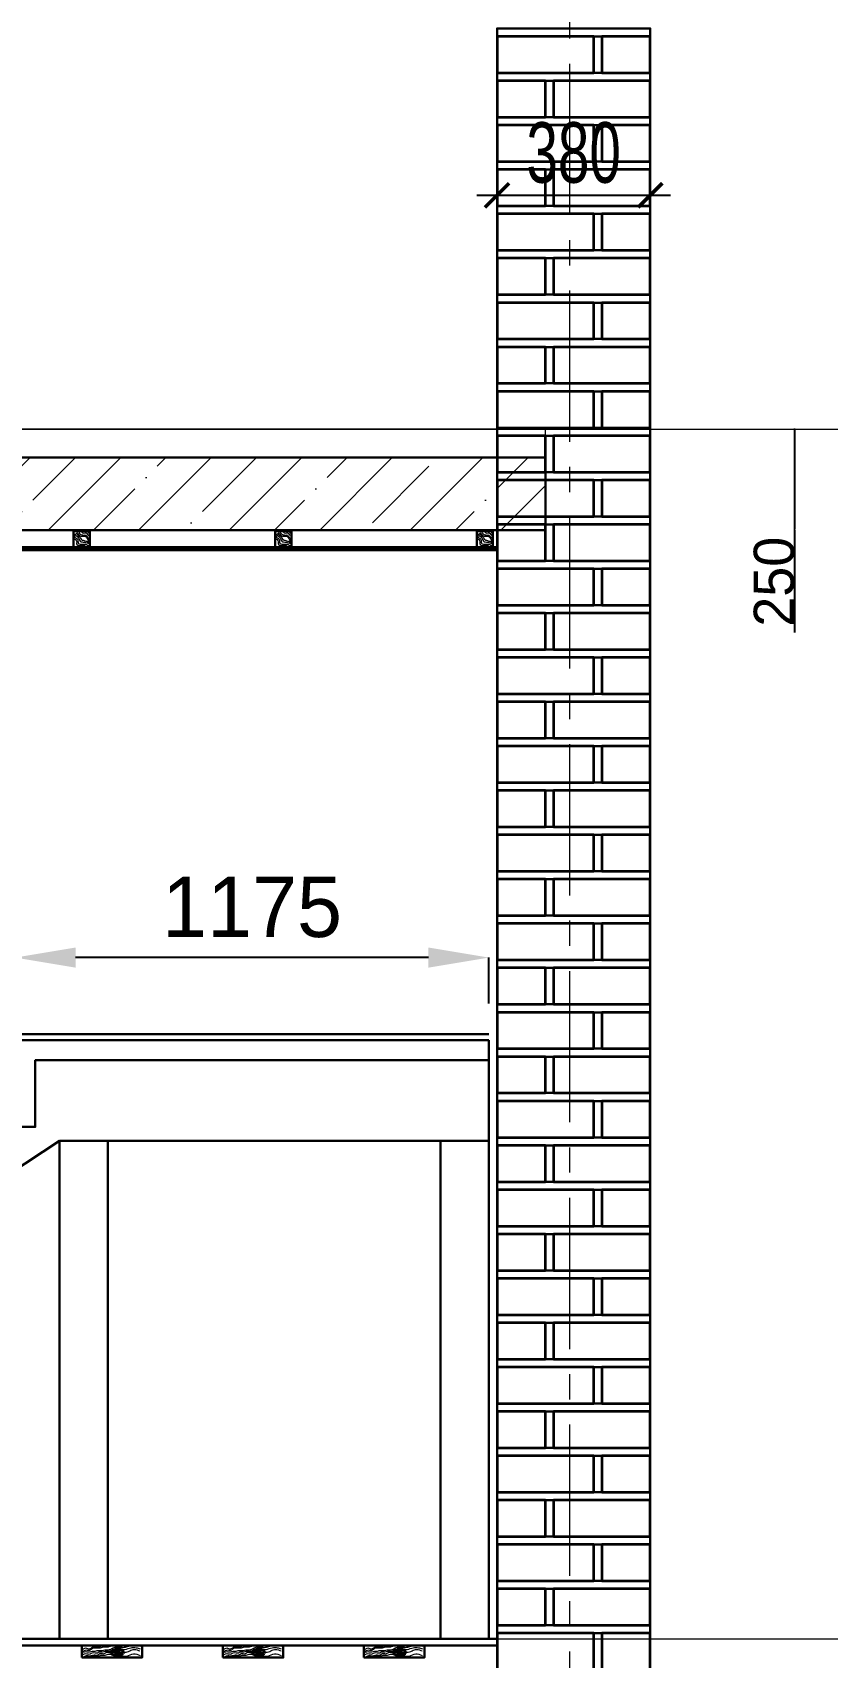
# Model space of a CAD drawing. Header units: millimetres. Extents: x 306212 to 393045, y -154783 to -111932.
# Drawn here: x 359102 to 361073, y -147197 to -143167 of the extents above; entities that cross this region are included whole.
import ezdxf

# ---------------------------------------------------------------- set-up
doc = ezdxf.new("R2010")
doc.units = ezdxf.units.MM
doc.linetypes.add('CENTER2', pattern=[1.125, 0.75, -0.125, 0.125, -0.125])
doc.layers.add('ahsap', color=222, linetype='Continuous', lineweight=13)
doc.layers.add('OLCU', color=7, linetype='Continuous', lineweight=13)
doc.layers.add('AKS', color=252, linetype='CENTER2')
doc.styles.add('TR', font='tsimplex.shx', dxfattribs={"width": 0.7})
doc.dimstyles.new('ISO-25', dxfattribs={"dimtxt": 100, "dimasz": 2.5, "dimexe": 1.25, "dimexo": 0.625, "dimtad": 1, "dimdec": 0, "dimtxsty": 'Standard', "dimcen": 2.5, "dimadec": 0, "dimazin": 0, "dimtfac": 1, "dimtdec": 0, "dimtmove": 0, "dimatfit": 3, "dimfxl": 0, "dimarcsym": 0})
doc.dimstyles.get("Standard").update_dxf_attribs({"dimtxt": 125, "dimasz": 60, "dimexe": 50, "dimexo": 50, "dimgap": 30, "dimtad": 1, "dimdec": 0, "dimzin": 0, "dimdsep": 46, "dimtxsty": 'TR', "dimblk": 'ARCHTICK', "dimcen": 90, "dimdle": 50, "dimclrt": 256, "dimadec": 0, "dimazin": 0, "dimtfac": 1, "dimtdec": 0, "dimtofl": 0, "dimtmove": 1, "dimatfit": 3, "dimldrblk": 'ARCHTICK', "dimfxl": 0, "dimtolj": 1, "dimtzin": 0, "dimarcsym": 0})

# ---------------------------------------------------------------- blocks, each defined once
blk = doc.blocks.new('*D736')
at = {"layer": 'ahsap', "color": 0, "lineweight": -2}
for p, q in [((359058.5, -145650.8), (359058.5, -145461.3)), ((360083.5, -145461.6), (359208.5, -145461.6)), ((360233.5, -145575.8), (360233.5, -145461.3))]:
    blk.add_line(p, q, dxfattribs=at)
at = {"layer": 'ahsap', "color": 0}
for points in [[(359208.5, -145436.6), (359208.5, -145486.6), (359058.5, -145461.6)], [(360083.5, -145436.6), (360083.5, -145486.6), (360233.5, -145461.6)]]:
    blk.add_solid(points, dxfattribs=at)
at = {"layer": 'DEFPOINTS', "color": 0}
for p in [(359058.5, -145461.6), (360233.5, -145576.4), (359058.5, -145651.4)]:
    blk.add_point(p, dxfattribs=at)
at = {"layer": 'ahsap', "color": 0, "insert": (359646, -145336.6), "char_height": 150, "attachment_point": 5}
blk.add_mtext('1175', dxfattribs=at)
blk = doc.blocks.new('_ArchTick')
at = {"color": 0, "linetype": 'ByBlock', "const_width": 0.15}
blk.add_lwpolyline([(-0.5, -0.5), (0.5, 0.5)], dxfattribs=at)
blk = doc.blocks.new('*D743')
at = {"layer": 'DEFPOINTS', "color": 0}
for p in [(360633.5, -143571), (360253.5, -143757.4), (360633.5, -143757.4)]:
    blk.add_point(p, dxfattribs=at)
at = {"layer": 'OLCU', "color": 0, "lineweight": -2}
for p, q in [((360253.5, -143707.4), (360253.5, -143521)), ((360633.5, -143707.4), (360633.5, -143521)), ((360203.5, -143571), (360683.5, -143571))]:
    blk.add_line(p, q, dxfattribs=at)
at = {"layer": 'OLCU', "color": 0, "lineweight": -2, "xscale": 60, "yscale": 60, "zscale": 60, "rotation": 180}
blk.add_blockref('_ArchTick', (360253.5, -143571), dxfattribs=at)
at = {"layer": 'OLCU', "color": 0, "lineweight": -2, "xscale": 60, "yscale": 60, "zscale": 60}
blk.add_blockref('_ArchTick', (360633.5, -143571), dxfattribs=at)
at = {"layer": 'OLCU', "insert": (360443.5, -143466), "char_height": 150, "attachment_point": 5, "style": 'TR'}
blk.add_mtext('\\A1;380', dxfattribs=at)
blk = doc.blocks.new('*D744')
at = {"layer": 'ahsap', "color": 0, "lineweight": -2}
for p, q in [((361241.8, -141217.4), (361245.1, -141217.4)), ((361243.8, -144148.9), (361243.8, -141219.9)), ((361241.8, -144151.4), (361245.1, -144151.4))]:
    blk.add_line(p, q, dxfattribs=at)
at = {"layer": 'ahsap', "color": 0}
for points in [[(361243.4, -141219.9), (361244.2, -141219.9), (361243.8, -141217.4)], [(361243.4, -144148.9), (361244.2, -144148.9), (361243.8, -144151.4)]]:
    blk.add_solid(points, dxfattribs=at)
at = {"layer": 'DEFPOINTS', "color": 0}
for p in [(360253.5, -141217.4), (361243.8, -141217.4), (360233.5, -144151.4)]:
    blk.add_point(p, dxfattribs=at)
at = {"layer": 'ahsap', "color": 0, "insert": (361193.2, -142684.4), "char_height": 100, "attachment_point": 5, "rotation": 90}
blk.add_mtext('2934', dxfattribs=at)
blk = doc.blocks.new('*D745')
at = {"layer": 'ahsap', "color": 0, "lineweight": -2}
for p, q in [((360989.4, -144151.4), (360992.6, -144151.4)), ((360991.4, -144153.9), (360991.4, -144398.9)), ((360989.4, -144401.4), (360992.6, -144401.4)), ((360991.4, -144401.4), (360991.4, -144655.1))]:
    blk.add_line(p, q, dxfattribs=at)
at = {"layer": 'ahsap', "color": 0}
for points in [[(360991, -144153.9), (360991.8, -144153.9), (360991.4, -144151.4)], [(360991, -144398.9), (360991.8, -144398.9), (360991.4, -144401.4)]]:
    blk.add_solid(points, dxfattribs=at)
at = {"layer": 'DEFPOINTS', "color": 0}
for p in [(360253.5, -144151.4), (360253.5, -144401.4), (360991.4, -144401.4)]:
    blk.add_point(p, dxfattribs=at)
at = {"layer": 'ahsap', "color": 0, "insert": (360940.8, -144529.5), "char_height": 100, "attachment_point": 5, "rotation": 90}
blk.add_mtext('250', dxfattribs=at)

msp = doc.modelspace()

# ---------------------------------------------------------------- hatches: boundary and pattern name
at = {"layer": 'ahsap'}
h = msp.add_hatch(dxfattribs=at)
h.set_pattern_fill('ANSI35', color=251, scale=25, style=0)
h.set_pattern_definition([(45, (29611.11, 2.5), (-112.2532, 112.2532), []), (45, (29723.36, 2.5), (-112.2532, 112.2532), [198.4375, -39.6875, 0, -39.6875])])
h.paths.add_polyline_path([(357058.5, -144221.4), (355373.5, -144221.4), (355373.5, -144254.9), (355373.5, -144274.9), (355373.5, -144364.9), (355373.5, -144384.9), (355373.5, -144401.4), (357058.5, -144401.4)])
h.paths.add_polyline_path([(360373.5, -144221.4), (360253.5, -144221.4), (357058.5, -144221.4), (357058.5, -144401.4), (360253.5, -144401.4), (360373.5, -144401.4)])

# ---------------------------------------------------------------- linework, layer by layer
for p, q in [((360253.5, -144151.4), (355373.5, -144151.4)), ((357058.5, -144151.4), (360233.5, -144151.4)), ((360233.5, -144151.4), (361328.1, -144151.4)), ((357058.5, -147151.4), (360233.5, -147151.4)), ((360253.5, -147151.4), (361469.3, -147151.4))]:
    msp.add_line(p, q, dxfattribs=at)
at = {"layer": 'ahsap', "color": 2}
msp.add_line((360373.5, -144401.4), (360373.5, -144151.4), dxfattribs=at)
at = {"layer": 'ahsap', "color": 46, "lineweight": 30}
msp.add_line((358819.7, -145651.4), (360233.5, -145651.4), dxfattribs=at)
at = {"layer": 'ahsap', "color": 251, "lineweight": 30}
for points in [[(360633.5, -143177.4), (360253.5, -143177.4), (360253.5, -143157.4), (360633.5, -143157.4), (360633.5, -143177.4)], [(360633.5, -143287.4), (360253.5, -143287.4), (360253.5, -143267.4), (360633.5, -143267.4), (360633.5, -143287.4)], [(360633.5, -143397.4), (360253.5, -143397.4), (360253.5, -143377.4), (360633.5, -143377.4), (360633.5, -143397.4)], [(360633.5, -143507.4), (360253.5, -143507.4), (360253.5, -143487.4), (360633.5, -143487.4), (360633.5, -143507.4)], [(360633.5, -143617.4), (360253.5, -143617.4), (360253.5, -143597.4), (360633.5, -143597.4), (360633.5, -143617.4)], [(360633.5, -143727.4), (360253.5, -143727.4), (360253.5, -143707.4), (360633.5, -143707.4), (360633.5, -143727.4)], [(360633.5, -143837.4), (360253.5, -143837.4), (360253.5, -143817.4), (360633.5, -143817.4), (360633.5, -143837.4)], [(360633.5, -143947.4), (360253.5, -143947.4), (360253.5, -143927.4), (360633.5, -143927.4), (360633.5, -143947.4)], [(360633.5, -144057.4), (360253.5, -144057.4), (360253.5, -144037.4), (360633.5, -144037.4), (360633.5, -144057.4)], [(360633.5, -144167.4), (360253.5, -144167.4), (360253.5, -144147.4), (360633.5, -144147.4), (360633.5, -144167.4)], [(355373.5, -144401.4), (360253.5, -144401.4), (360373.5, -144401.4), (360373.5, -144221.4), (360253.5, -144221.4), (355373.5, -144221.4), (355253.5, -144221.4), (355253.5, -144401.4), (355373.5, -144401.4)], [(360633.5, -144277.4), (360253.5, -144277.4), (360253.5, -144257.4), (360633.5, -144257.4), (360633.5, -144277.4)], [(360633.5, -144387.4), (360253.5, -144387.4), (360253.5, -144367.4), (360633.5, -144367.4), (360633.5, -144387.4)], [(360633.5, -144497.4), (360253.5, -144497.4), (360253.5, -144477.4), (360633.5, -144477.4), (360633.5, -144497.4)], [(360633.5, -144607.4), (360253.5, -144607.4), (360253.5, -144587.4), (360633.5, -144587.4), (360633.5, -144607.4)], [(360633.5, -144717.4), (360253.5, -144717.4), (360253.5, -144697.4), (360633.5, -144697.4), (360633.5, -144717.4)], [(360633.5, -144827.4), (360253.5, -144827.4), (360253.5, -144807.4), (360633.5, -144807.4), (360633.5, -144827.4)], [(360633.5, -144937.4), (360253.5, -144937.4), (360253.5, -144917.4), (360633.5, -144917.4), (360633.5, -144937.4)], [(360633.5, -145047.4), (360253.5, -145047.4), (360253.5, -145027.4), (360633.5, -145027.4), (360633.5, -145047.4)], [(360633.5, -145157.4), (360253.5, -145157.4), (360253.5, -145137.4), (360633.5, -145137.4), (360633.5, -145157.4)], [(360633.5, -145267.4), (360253.5, -145267.4), (360253.5, -145247.4), (360633.5, -145247.4), (360633.5, -145267.4)], [(360633.5, -145377.4), (360253.5, -145377.4), (360253.5, -145357.4), (360633.5, -145357.4), (360633.5, -145377.4)], [(360633.5, -145487.4), (360253.5, -145487.4), (360253.5, -145467.4), (360633.5, -145467.4), (360633.5, -145487.4)], [(360633.5, -145597.4), (360253.5, -145597.4), (360253.5, -145577.4), (360633.5, -145577.4), (360633.5, -145597.4)], [(360633.5, -145707.4), (360253.5, -145707.4), (360253.5, -145687.4), (360633.5, -145687.4), (360633.5, -145707.4)], [(360633.5, -145817.4), (360253.5, -145817.4), (360253.5, -145797.4), (360633.5, -145797.4), (360633.5, -145817.4)], [(360633.5, -145927.4), (360253.5, -145927.4), (360253.5, -145907.4), (360633.5, -145907.4), (360633.5, -145927.4)], [(360633.5, -146037.4), (360253.5, -146037.4), (360253.5, -146017.4), (360633.5, -146017.4), (360633.5, -146037.4)], [(360633.5, -146147.4), (360253.5, -146147.4), (360253.5, -146127.4), (360633.5, -146127.4), (360633.5, -146147.4)], [(360633.5, -146257.4), (360253.5, -146257.4), (360253.5, -146237.4), (360633.5, -146237.4), (360633.5, -146257.4)], [(360633.5, -146367.4), (360253.5, -146367.4), (360253.5, -146347.4), (360633.5, -146347.4), (360633.5, -146367.4)], [(360633.5, -146477.4), (360253.5, -146477.4), (360253.5, -146457.4), (360633.5, -146457.4), (360633.5, -146477.4)], [(360633.5, -146587.4), (360253.5, -146587.4), (360253.5, -146567.4), (360633.5, -146567.4), (360633.5, -146587.4)], [(360633.5, -146697.4), (360253.5, -146697.4), (360253.5, -146677.4), (360633.5, -146677.4), (360633.5, -146697.4)], [(360633.5, -146807.4), (360253.5, -146807.4), (360253.5, -146787.4), (360633.5, -146787.4), (360633.5, -146807.4)], [(360633.5, -146917.4), (360253.5, -146917.4), (360253.5, -146897.4), (360633.5, -146897.4), (360633.5, -146917.4)], [(360633.5, -147027.4), (360253.5, -147027.4), (360253.5, -147007.4), (360633.5, -147007.4), (360633.5, -147027.4)], [(360633.5, -147137.4), (360253.5, -147137.4), (360253.5, -147117.4), (360633.5, -147117.4), (360633.5, -147137.4)]]:
    msp.add_lwpolyline(points, dxfattribs=at)
at = {"layer": 'ahsap', "color": 26, "lineweight": 35}
for points in [[(360293.5, -143267.4), (360493.5, -143267.4), (360493.5, -143177.4), (360253.5, -143177.4), (360253.5, -143267.4), (360293.5, -143267.4)], [(360633.5, -143267.4), (360633.5, -143177.4), (360513.5, -143177.4), (360513.5, -143267.4), (360633.5, -143267.4)], [(360373.5, -143377.4), (360373.5, -143287.4), (360253.5, -143287.4), (360253.5, -143377.4), (360373.5, -143377.4)], [(360433.5, -143377.4), (360633.5, -143377.4), (360633.5, -143287.4), (360393.5, -143287.4), (360393.5, -143377.4), (360433.5, -143377.4)], [(360293.5, -143487.4), (360493.5, -143487.4), (360493.5, -143397.4), (360253.5, -143397.4), (360253.5, -143487.4), (360293.5, -143487.4)], [(360633.5, -143487.4), (360633.5, -143397.4), (360513.5, -143397.4), (360513.5, -143487.4), (360633.5, -143487.4)], [(360373.5, -143597.4), (360373.5, -143507.4), (360253.5, -143507.4), (360253.5, -143597.4), (360373.5, -143597.4)], [(360433.5, -143597.4), (360633.5, -143597.4), (360633.5, -143507.4), (360393.5, -143507.4), (360393.5, -143597.4), (360433.5, -143597.4)], [(360293.5, -143707.4), (360493.5, -143707.4), (360493.5, -143617.4), (360253.5, -143617.4), (360253.5, -143707.4), (360293.5, -143707.4)], [(360633.5, -143707.4), (360633.5, -143617.4), (360513.5, -143617.4), (360513.5, -143707.4), (360633.5, -143707.4)], [(360373.5, -143817.4), (360373.5, -143727.4), (360253.5, -143727.4), (360253.5, -143817.4), (360373.5, -143817.4)], [(360433.5, -143817.4), (360633.5, -143817.4), (360633.5, -143727.4), (360393.5, -143727.4), (360393.5, -143817.4), (360433.5, -143817.4)], [(360293.5, -143927.4), (360493.5, -143927.4), (360493.5, -143837.4), (360253.5, -143837.4), (360253.5, -143927.4), (360293.5, -143927.4)], [(360633.5, -143927.4), (360633.5, -143837.4), (360513.5, -143837.4), (360513.5, -143927.4), (360633.5, -143927.4)], [(360373.5, -144037.4), (360373.5, -143947.4), (360253.5, -143947.4), (360253.5, -144037.4), (360373.5, -144037.4)], [(360433.5, -144037.4), (360633.5, -144037.4), (360633.5, -143947.4), (360393.5, -143947.4), (360393.5, -144037.4), (360433.5, -144037.4)], [(360293.5, -144147.4), (360493.5, -144147.4), (360493.5, -144057.4), (360253.5, -144057.4), (360253.5, -144147.4), (360293.5, -144147.4)], [(360633.5, -144147.4), (360633.5, -144057.4), (360513.5, -144057.4), (360513.5, -144147.4), (360633.5, -144147.4)], [(360373.5, -144257.4), (360373.5, -144167.4), (360253.5, -144167.4), (360253.5, -144257.4), (360373.5, -144257.4)], [(360433.5, -144257.4), (360633.5, -144257.4), (360633.5, -144167.4), (360393.5, -144167.4), (360393.5, -144257.4), (360433.5, -144257.4)], [(360293.5, -144367.4), (360493.5, -144367.4), (360493.5, -144277.4), (360253.5, -144277.4), (360253.5, -144367.4), (360293.5, -144367.4)], [(360633.5, -144367.4), (360633.5, -144277.4), (360513.5, -144277.4), (360513.5, -144367.4), (360633.5, -144367.4)], [(360373.5, -144477.4), (360373.5, -144387.4), (360253.5, -144387.4), (360253.5, -144477.4), (360373.5, -144477.4)], [(360433.5, -144477.4), (360633.5, -144477.4), (360633.5, -144387.4), (360393.5, -144387.4), (360393.5, -144477.4), (360433.5, -144477.4)], [(360293.5, -144587.4), (360493.5, -144587.4), (360493.5, -144497.4), (360253.5, -144497.4), (360253.5, -144587.4), (360293.5, -144587.4)], [(360633.5, -144587.4), (360633.5, -144497.4), (360513.5, -144497.4), (360513.5, -144587.4), (360633.5, -144587.4)], [(360373.5, -144697.4), (360373.5, -144607.4), (360253.5, -144607.4), (360253.5, -144697.4), (360373.5, -144697.4)], [(360433.5, -144697.4), (360633.5, -144697.4), (360633.5, -144607.4), (360393.5, -144607.4), (360393.5, -144697.4), (360433.5, -144697.4)], [(360293.5, -144807.4), (360493.5, -144807.4), (360493.5, -144717.4), (360253.5, -144717.4), (360253.5, -144807.4), (360293.5, -144807.4)], [(360633.5, -144807.4), (360633.5, -144717.4), (360513.5, -144717.4), (360513.5, -144807.4), (360633.5, -144807.4)], [(360373.5, -144917.4), (360373.5, -144827.4), (360253.5, -144827.4), (360253.5, -144917.4), (360373.5, -144917.4)], [(360433.5, -144917.4), (360633.5, -144917.4), (360633.5, -144827.4), (360393.5, -144827.4), (360393.5, -144917.4), (360433.5, -144917.4)], [(360293.5, -145027.4), (360493.5, -145027.4), (360493.5, -144937.4), (360253.5, -144937.4), (360253.5, -145027.4), (360293.5, -145027.4)], [(360633.5, -145027.4), (360633.5, -144937.4), (360513.5, -144937.4), (360513.5, -145027.4), (360633.5, -145027.4)], [(360373.5, -145137.4), (360373.5, -145047.4), (360253.5, -145047.4), (360253.5, -145137.4), (360373.5, -145137.4)], [(360433.5, -145137.4), (360633.5, -145137.4), (360633.5, -145047.4), (360393.5, -145047.4), (360393.5, -145137.4), (360433.5, -145137.4)], [(360293.5, -145247.4), (360493.5, -145247.4), (360493.5, -145157.4), (360253.5, -145157.4), (360253.5, -145247.4), (360293.5, -145247.4)], [(360633.5, -145247.4), (360633.5, -145157.4), (360513.5, -145157.4), (360513.5, -145247.4), (360633.5, -145247.4)], [(360373.5, -145357.4), (360373.5, -145267.4), (360253.5, -145267.4), (360253.5, -145357.4), (360373.5, -145357.4)], [(360433.5, -145357.4), (360633.5, -145357.4), (360633.5, -145267.4), (360393.5, -145267.4), (360393.5, -145357.4), (360433.5, -145357.4)], [(360293.5, -145467.4), (360493.5, -145467.4), (360493.5, -145377.4), (360253.5, -145377.4), (360253.5, -145467.4), (360293.5, -145467.4)], [(360633.5, -145467.4), (360633.5, -145377.4), (360513.5, -145377.4), (360513.5, -145467.4), (360633.5, -145467.4)], [(360373.5, -145577.4), (360373.5, -145487.4), (360253.5, -145487.4), (360253.5, -145577.4), (360373.5, -145577.4)], [(360433.5, -145577.4), (360633.5, -145577.4), (360633.5, -145487.4), (360393.5, -145487.4), (360393.5, -145577.4), (360433.5, -145577.4)], [(360293.5, -145687.4), (360493.5, -145687.4), (360493.5, -145597.4), (360253.5, -145597.4), (360253.5, -145687.4), (360293.5, -145687.4)], [(360633.5, -145687.4), (360633.5, -145597.4), (360513.5, -145597.4), (360513.5, -145687.4), (360633.5, -145687.4)], [(360373.5, -145797.4), (360373.5, -145707.4), (360253.5, -145707.4), (360253.5, -145797.4), (360373.5, -145797.4)], [(360433.5, -145797.4), (360633.5, -145797.4), (360633.5, -145707.4), (360393.5, -145707.4), (360393.5, -145797.4), (360433.5, -145797.4)], [(360293.5, -145907.4), (360493.5, -145907.4), (360493.5, -145817.4), (360253.5, -145817.4), (360253.5, -145907.4), (360293.5, -145907.4)], [(360633.5, -145907.4), (360633.5, -145817.4), (360513.5, -145817.4), (360513.5, -145907.4), (360633.5, -145907.4)], [(360373.5, -146017.4), (360373.5, -145927.4), (360253.5, -145927.4), (360253.5, -146017.4), (360373.5, -146017.4)], [(360433.5, -146017.4), (360633.5, -146017.4), (360633.5, -145927.4), (360393.5, -145927.4), (360393.5, -146017.4), (360433.5, -146017.4)], [(360293.5, -146127.4), (360493.5, -146127.4), (360493.5, -146037.4), (360253.5, -146037.4), (360253.5, -146127.4), (360293.5, -146127.4)], [(360633.5, -146127.4), (360633.5, -146037.4), (360513.5, -146037.4), (360513.5, -146127.4), (360633.5, -146127.4)], [(360373.5, -146237.4), (360373.5, -146147.4), (360253.5, -146147.4), (360253.5, -146237.4), (360373.5, -146237.4)], [(360433.5, -146237.4), (360633.5, -146237.4), (360633.5, -146147.4), (360393.5, -146147.4), (360393.5, -146237.4), (360433.5, -146237.4)], [(360293.5, -146347.4), (360493.5, -146347.4), (360493.5, -146257.4), (360253.5, -146257.4), (360253.5, -146347.4), (360293.5, -146347.4)], [(360633.5, -146347.4), (360633.5, -146257.4), (360513.5, -146257.4), (360513.5, -146347.4), (360633.5, -146347.4)], [(360373.5, -146457.4), (360373.5, -146367.4), (360253.5, -146367.4), (360253.5, -146457.4), (360373.5, -146457.4)], [(360433.5, -146457.4), (360633.5, -146457.4), (360633.5, -146367.4), (360393.5, -146367.4), (360393.5, -146457.4), (360433.5, -146457.4)], [(360293.5, -146567.4), (360493.5, -146567.4), (360493.5, -146477.4), (360253.5, -146477.4), (360253.5, -146567.4), (360293.5, -146567.4)], [(360633.5, -146567.4), (360633.5, -146477.4), (360513.5, -146477.4), (360513.5, -146567.4), (360633.5, -146567.4)], [(360373.5, -146677.4), (360373.5, -146587.4), (360253.5, -146587.4), (360253.5, -146677.4), (360373.5, -146677.4)], [(360433.5, -146677.4), (360633.5, -146677.4), (360633.5, -146587.4), (360393.5, -146587.4), (360393.5, -146677.4), (360433.5, -146677.4)], [(360293.5, -146787.4), (360493.5, -146787.4), (360493.5, -146697.4), (360253.5, -146697.4), (360253.5, -146787.4), (360293.5, -146787.4)], [(360633.5, -146787.4), (360633.5, -146697.4), (360513.5, -146697.4), (360513.5, -146787.4), (360633.5, -146787.4)], [(360373.5, -146897.4), (360373.5, -146807.4), (360253.5, -146807.4), (360253.5, -146897.4), (360373.5, -146897.4)], [(360433.5, -146897.4), (360633.5, -146897.4), (360633.5, -146807.4), (360393.5, -146807.4), (360393.5, -146897.4), (360433.5, -146897.4)], [(360293.5, -147007.4), (360493.5, -147007.4), (360493.5, -146917.4), (360253.5, -146917.4), (360253.5, -147007.4), (360293.5, -147007.4)], [(360633.5, -147007.4), (360633.5, -146917.4), (360513.5, -146917.4), (360513.5, -147007.4), (360633.5, -147007.4)], [(360373.5, -147117.4), (360373.5, -147027.4), (360253.5, -147027.4), (360253.5, -147117.4), (360373.5, -147117.4)], [(360433.5, -147117.4), (360633.5, -147117.4), (360633.5, -147027.4), (360393.5, -147027.4), (360393.5, -147117.4), (360433.5, -147117.4)], [(360293.5, -147227.4), (360493.5, -147227.4), (360493.5, -147137.4), (360253.5, -147137.4), (360253.5, -147227.4), (360293.5, -147227.4)], [(360633.5, -147227.4), (360633.5, -147137.4), (360513.5, -147137.4), (360513.5, -147227.4), (360633.5, -147227.4)]]:
    msp.add_lwpolyline(points, dxfattribs=at)
at = {"layer": 'ahsap', "color": 46, "lineweight": 30}
for points in [[(359243.5, -144443.4), (359243.5, -144403.9), (359203.5, -144403.9), (359203.5, -144443.4), (359243.5, -144443.4)], [(359743.5, -144443.4), (359743.5, -144403.9), (359703.5, -144403.9), (359703.5, -144443.4), (359743.5, -144443.4)], [(360243.5, -144443.4), (360243.5, -144403.9), (360203.5, -144403.9), (360203.5, -144443.4), (360243.5, -144443.4)], [(355373.5, -144443.4), (360253.5, -144443.4)], [(355373.5, -144447.4), (360253.5, -144447.4)], [(355373.5, -144451.4), (360253.5, -144451.4)], [(357058.5, -147151.4), (357058.5, -146986.4), (357308.5, -146986.4), (357308.5, -146821.4), (357558.5, -146821.4), (357558.5, -146656.4), (357808.5, -146656.4), (357808.5, -146491.4), (358058.5, -146491.4), (358058.5, -146326.4), (358308.5, -146326.4), (358308.5, -146161.4), (358558.5, -146161.4), (358558.5, -145996.4), (358808.5, -145996.4), (358808.5, -145831.4), (359058.5, -145831.4), (359058.5, -145666.4), (360233.5, -145666.4)], [(357058.5, -147151.4), (357108.5, -147151.4), (357108.5, -147036.4), (357358.5, -147036.4), (357358.5, -146871.4), (357608.5, -146871.4), (357608.5, -146706.4), (357858.5, -146706.4), (357858.5, -146541.4), (358108.5, -146541.4), (358108.5, -146376.4), (358358.5, -146376.4), (358358.5, -146211.4), (358608.5, -146211.4), (358608.5, -146046.4), (358858.5, -146046.4), (358858.5, -145881.4), (359108.5, -145881.4), (359108.5, -145716.4), (360233.5, -145716.4), (360233.5, -145666.4)], [(360233.5, -145716.4), (360233.5, -145916.4), (359168.6, -145916.4), (357297.4, -147151.4), (357108.5, -147151.4)], [(359168.6, -145916.4), (359288.6, -145916.4), (359288.6, -147151.4), (359168.6, -147151.4), (359168.6, -145916.4)], [(360113.5, -145916.4), (360233.5, -145916.4), (360233.5, -147151.4), (360113.5, -147151.4), (360113.5, -145916.4)], [(360253.5, -147167.4), (360253.5, -147151.4), (355373.5, -147151.4), (355373.5, -147167.4), (355373.5, -147167.4), (360253.5, -147167.4)], [(359223.5, -147197.4), (359223.5, -147167.4), (359373.5, -147167.4), (359373.5, -147197.4), (359223.5, -147197.4)], [(359573.5, -147197.4), (359573.5, -147167.4), (359723.5, -147167.4), (359723.5, -147197.4), (359573.5, -147197.4)], [(359923.5, -147197.4), (359923.5, -147167.4), (360073.5, -147167.4), (360073.5, -147197.4), (359923.5, -147197.4)]]:
    msp.add_lwpolyline(points, dxfattribs=at)
at = {"layer": 'ahsap', "color": 62}
for points in [[(359205.2, -144413.3), (359206.7, -144419.2), (359213, -144423.9), (359215.1, -144433.9), (359226.9, -144435.9), (359238.1, -144438.5), (359240.6, -144441)], [(359205.3, -144422.6), (359208.2, -144424.7), (359211.1, -144430.9), (359211.4, -144437.5), (359218.2, -144439.3), (359228.3, -144439.2), (359232.3, -144440.8)], [(359206.8, -144409.9), (359210.3, -144415.9), (359215.2, -144419.5), (359219.7, -144428.8), (359230.3, -144431.5), (359241.1, -144434.4)], [(359209.7, -144408.6), (359212.8, -144413.2), (359219.6, -144419.5), (359221.9, -144423.8), (359229.5, -144427.2), (359237.3, -144430.1), (359241, -144432.1)], [(359211.7, -144407.3), (359216.8, -144413.3), (359223, -144416.6), (359231.2, -144416.6), (359236.6, -144421.3), (359240.5, -144430.2)], [(359216.1, -144407), (359220.1, -144411.6), (359227.5, -144413.6), (359233.6, -144413.6), (359237.6, -144418.7), (359240.1, -144424.2)], [(359224.1, -144406.8), (359228.1, -144409.3), (359234.4, -144408.1), (359238, -144412.3), (359240.9, -144415.7)], [(359230.8, -144405.1), (359237.8, -144405.4), (359239.4, -144407.4), (359242, -144408.7)], [(359705.2, -144413.3), (359706.7, -144419.2), (359713, -144423.9), (359715.1, -144433.9), (359726.9, -144435.9), (359738.1, -144438.5), (359740.6, -144441)], [(359705.3, -144422.6), (359708.2, -144424.7), (359711.1, -144430.9), (359711.4, -144437.5), (359718.2, -144439.3), (359728.3, -144439.2), (359732.3, -144440.8)], [(359706.8, -144409.9), (359710.3, -144415.9), (359715.2, -144419.5), (359719.7, -144428.8), (359730.3, -144431.5), (359741.1, -144434.4)], [(359709.7, -144408.6), (359712.8, -144413.2), (359719.6, -144419.5), (359721.9, -144423.8), (359729.5, -144427.2), (359737.3, -144430.1), (359741, -144432.1)], [(359711.7, -144407.3), (359716.8, -144413.3), (359723, -144416.6), (359731.2, -144416.6), (359736.6, -144421.3), (359740.5, -144430.2)], [(359716.1, -144407), (359720.1, -144411.6), (359727.5, -144413.6), (359733.6, -144413.6), (359737.6, -144418.7), (359740.1, -144424.2)], [(359724.1, -144406.8), (359728.1, -144409.3), (359734.4, -144408.1), (359738, -144412.3), (359740.9, -144415.7)], [(359730.8, -144405.1), (359737.8, -144405.4), (359739.4, -144407.4), (359742, -144408.7)], [(360205.2, -144413.3), (360206.7, -144419.2), (360213, -144423.9), (360215.1, -144433.9), (360226.9, -144435.9), (360238.1, -144438.5), (360240.6, -144441)], [(360205.3, -144422.6), (360208.2, -144424.7), (360211.1, -144430.9), (360211.4, -144437.5), (360218.2, -144439.3), (360228.3, -144439.2), (360232.3, -144440.8)], [(360206.8, -144409.9), (360210.3, -144415.9), (360215.2, -144419.5), (360219.7, -144428.8), (360230.3, -144431.5), (360241.1, -144434.4)], [(360209.7, -144408.6), (360212.8, -144413.2), (360219.6, -144419.5), (360221.9, -144423.8), (360229.5, -144427.2), (360237.3, -144430.1), (360241, -144432.1)], [(360211.7, -144407.3), (360216.8, -144413.3), (360223, -144416.6), (360231.2, -144416.6), (360236.6, -144421.3), (360240.5, -144430.2)], [(360216.1, -144407), (360220.1, -144411.6), (360227.5, -144413.6), (360233.6, -144413.6), (360237.6, -144418.7), (360240.1, -144424.2)], [(360224.1, -144406.8), (360228.1, -144409.3), (360234.4, -144408.1), (360238, -144412.3), (360240.9, -144415.7)], [(360230.8, -144405.1), (360237.8, -144405.4), (360239.4, -144407.4), (360242, -144408.7)], [(359226.4, -147177.7), (359233.3, -147173.7), (359242.3, -147176.1), (359251, -147171.1), (359264.5, -147171.1), (359271.9, -147169.1)], [(359229.7, -147194.5), (359235.8, -147192.8), (359246.9, -147192.8), (359254.1, -147190.9), (359263.4, -147190.9), (359268.9, -147187.7), (359279.6, -147187.7), (359285.3, -147184.4), (359296.8, -147184.4), (359306.9, -147181.7), (359314.7, -147177.2), (359330.9, -147177.2), (359345.9, -147173.2), (359358.7, -147173.2), (359368.5, -147175.8)], [(359311.2, -147183.5), (359310.9, -147182.3), (359311.4, -147180.3), (359310.7, -147179.2), (359310.2, -147177.2), (359310.7, -147175.3)], [(359311.2, -147183.5), (359312.4, -147181.3), (359315, -147179.8), (359315.6, -147177.5), (359316.9, -147175.3)], [(359576.4, -147177.7), (359583.3, -147173.7), (359592.3, -147176.1), (359601, -147171.1), (359614.5, -147171.1), (359621.9, -147169.1)], [(359579.7, -147194.5), (359585.8, -147192.8), (359596.9, -147192.8), (359604.1, -147190.9), (359613.4, -147190.9), (359618.9, -147187.7), (359629.6, -147187.7), (359635.3, -147184.4), (359646.8, -147184.4), (359656.9, -147181.7), (359664.7, -147177.2), (359680.9, -147177.2), (359695.9, -147173.2), (359708.7, -147173.2), (359718.5, -147175.8)], [(359661.2, -147183.5), (359660.9, -147182.3), (359661.4, -147180.3), (359660.7, -147179.2), (359660.2, -147177.2), (359660.7, -147175.3)], [(359661.2, -147183.5), (359662.4, -147181.3), (359665, -147179.8), (359665.6, -147177.5), (359666.9, -147175.3)], [(359926.4, -147177.7), (359933.3, -147173.7), (359942.3, -147176.1), (359951, -147171.1), (359964.5, -147171.1), (359971.9, -147169.1)], [(359929.7, -147194.5), (359935.8, -147192.8), (359946.9, -147192.8), (359954.1, -147190.9), (359963.4, -147190.9), (359968.9, -147187.7), (359979.6, -147187.7), (359985.3, -147184.4), (359996.8, -147184.4), (360006.9, -147181.7), (360014.7, -147177.2), (360030.9, -147177.2), (360045.9, -147173.2), (360058.7, -147173.2), (360068.5, -147175.8)], [(360011.2, -147183.5), (360010.9, -147182.3), (360011.4, -147180.3), (360010.7, -147179.2), (360010.2, -147177.2), (360010.7, -147175.3)], [(360011.2, -147183.5), (360012.4, -147181.3), (360015, -147179.8), (360015.6, -147177.5), (360016.9, -147175.3)], [(359231.2, -147194.8), (359236, -147194.3), (359241.2, -147194.8), (359245.2, -147195.3), (359253.9, -147194.1), (359262.8, -147194.1), (359271.1, -147191.9), (359279.1, -147191.9), (359289, -147189.2), (359300.8, -147189.2), (359314, -147184.1), (359319.3, -147181.1), (359330.4, -147184), (359342.9, -147180.7), (359354.5, -147177.6), (359367.9, -147181.2)], [(359310.6, -147184), (359310, -147184.6), (359307.6, -147185.2), (359303.7, -147185.2), (359301.1, -147186.7), (359292.5, -147189)], [(359310.6, -147184), (359307.6, -147184), (359303.9, -147181.8), (359299.8, -147182.9), (359295, -147181.6)], [(359295.1, -147184.5), (359297.9, -147179.7), (359309.5, -147176.6), (359320.3, -147176.6), (359328.5, -147181.4), (359327.2, -147186.1), (359324.4, -147191), (359310.2, -147191), (359297.8, -147191), (359295.1, -147184.5)], [(359296.6, -147184.4), (359299.1, -147180.1), (359309.7, -147177.2), (359319.5, -147177.2), (359327, -147181.6), (359325.8, -147185.9), (359323.3, -147190.3), (359310.3, -147190.3), (359299.1, -147190.3), (359296.6, -147184.4)], [(359298, -147184.3), (359300.3, -147180.3), (359309.9, -147177.8), (359318.8, -147177.8), (359325.6, -147181.7), (359324.5, -147185.6), (359322.2, -147189.6), (359310.4, -147189.6), (359300.2, -147189.6), (359298, -147184.3)], [(359299.2, -147184.3), (359301.3, -147180.7), (359310, -147178.3), (359318.1, -147178.3), (359324.3, -147181.9), (359323.4, -147185.5), (359321.2, -147189.1), (359310.5, -147189.1), (359301.2, -147189.1), (359299.2, -147184.3)], [(359309.7, -147183.2), (359308.3, -147181.8), (359306.5, -147179.9), (359304.4, -147179.9), (359303, -147177.8), (359300, -147177)], [(359310.8, -147184.5), (359310.5, -147184.9), (359308.1, -147186.4), (359304.7, -147188.3), (359303.2, -147189.8), (359300.4, -147192.6)], [(359302.7, -147195.2), (359308.2, -147193.7), (359323.8, -147193.7), (359335.3, -147193.7), (359351.8, -147188), (359368.2, -147192.4)], [(359311, -147184.9), (359310.9, -147185.4), (359309.9, -147187.1), (359308.7, -147189.2), (359308.1, -147191.6), (359308.1, -147193.7)], [(359311.1, -147183.9), (359311.2, -147184.1), (359311.8, -147184.9), (359313, -147186.5), (359316.3, -147187.4), (359320.8, -147188), (359327.4, -147189.7)], [(359311.2, -147183.5), (359314.5, -147182.6), (359317.7, -147180.7), (359320.7, -147179.9), (359321.6, -147178.5), (359324.3, -147176.9)], [(359311.2, -147183.5), (359314.4, -147185.3), (359318.1, -147185.3), (359323.4, -147185.3), (359328, -147185.3), (359330.2, -147185.9)], [(359581.2, -147194.8), (359586, -147194.3), (359591.2, -147194.8), (359595.2, -147195.3), (359603.9, -147194.1), (359612.8, -147194.1), (359621.1, -147191.9), (359629.1, -147191.9), (359639, -147189.2), (359650.8, -147189.2), (359664, -147184.1), (359669.3, -147181.1), (359680.4, -147184), (359692.9, -147180.7), (359704.5, -147177.6), (359717.9, -147181.2)], [(359660.6, -147184), (359660, -147184.6), (359657.6, -147185.2), (359653.7, -147185.2), (359651.1, -147186.7), (359642.5, -147189)], [(359660.6, -147184), (359657.6, -147184), (359653.9, -147181.8), (359649.8, -147182.9), (359645, -147181.6)], [(359645.1, -147184.5), (359647.9, -147179.7), (359659.5, -147176.6), (359670.3, -147176.6), (359678.5, -147181.4), (359677.2, -147186.1), (359674.4, -147191), (359660.2, -147191), (359647.8, -147191), (359645.1, -147184.5)], [(359646.6, -147184.4), (359649.1, -147180.1), (359659.7, -147177.2), (359669.5, -147177.2), (359677, -147181.6), (359675.8, -147185.9), (359673.3, -147190.3), (359660.3, -147190.3), (359649.1, -147190.3), (359646.6, -147184.4)], [(359648, -147184.3), (359650.3, -147180.3), (359659.9, -147177.8), (359668.8, -147177.8), (359675.6, -147181.7), (359674.5, -147185.6), (359672.2, -147189.6), (359660.4, -147189.6), (359650.2, -147189.6), (359648, -147184.3)], [(359649.2, -147184.3), (359651.3, -147180.7), (359660, -147178.3), (359668.1, -147178.3), (359674.3, -147181.9), (359673.4, -147185.5), (359671.2, -147189.1), (359660.5, -147189.1), (359651.2, -147189.1), (359649.2, -147184.3)], [(359659.7, -147183.2), (359658.3, -147181.8), (359656.5, -147179.9), (359654.4, -147179.9), (359653, -147177.8), (359650, -147177)], [(359660.8, -147184.5), (359660.5, -147184.9), (359658.1, -147186.4), (359654.7, -147188.3), (359653.2, -147189.8), (359650.4, -147192.6)], [(359652.7, -147195.2), (359658.2, -147193.7), (359673.8, -147193.7), (359685.3, -147193.7), (359701.8, -147188), (359718.2, -147192.4)], [(359661, -147184.9), (359660.9, -147185.4), (359659.9, -147187.1), (359658.7, -147189.2), (359658.1, -147191.6), (359658.1, -147193.7)], [(359661.1, -147183.9), (359661.2, -147184.1), (359661.8, -147184.9), (359663, -147186.5), (359666.3, -147187.4), (359670.8, -147188), (359677.4, -147189.7)], [(359661.2, -147183.5), (359664.5, -147182.6), (359667.7, -147180.7), (359670.7, -147179.9), (359671.6, -147178.5), (359674.3, -147176.9)], [(359661.2, -147183.5), (359664.4, -147185.3), (359668.1, -147185.3), (359673.4, -147185.3), (359678, -147185.3), (359680.2, -147185.9)], [(359931.2, -147194.8), (359936, -147194.3), (359941.2, -147194.8), (359945.2, -147195.3), (359953.9, -147194.1), (359962.8, -147194.1), (359971.1, -147191.9), (359979.1, -147191.9), (359989, -147189.2), (360000.8, -147189.2), (360014, -147184.1), (360019.3, -147181.1), (360030.4, -147184), (360042.9, -147180.7), (360054.5, -147177.6), (360067.9, -147181.2)], [(360010.6, -147184), (360010, -147184.6), (360007.6, -147185.2), (360003.7, -147185.2), (360001.1, -147186.7), (359992.5, -147189)], [(360010.6, -147184), (360007.6, -147184), (360003.9, -147181.8), (359999.8, -147182.9), (359995, -147181.6)], [(359995.1, -147184.5), (359997.9, -147179.7), (360009.5, -147176.6), (360020.3, -147176.6), (360028.5, -147181.4), (360027.2, -147186.1), (360024.4, -147191), (360010.2, -147191), (359997.8, -147191), (359995.1, -147184.5)], [(359996.6, -147184.4), (359999.1, -147180.1), (360009.7, -147177.2), (360019.5, -147177.2), (360027, -147181.6), (360025.8, -147185.9), (360023.3, -147190.3), (360010.3, -147190.3), (359999.1, -147190.3), (359996.6, -147184.4)], [(359998, -147184.3), (360000.3, -147180.3), (360009.9, -147177.8), (360018.8, -147177.8), (360025.6, -147181.7), (360024.5, -147185.6), (360022.2, -147189.6), (360010.4, -147189.6), (360000.2, -147189.6), (359998, -147184.3)], [(359999.2, -147184.3), (360001.3, -147180.7), (360010, -147178.3), (360018.1, -147178.3), (360024.3, -147181.9), (360023.4, -147185.5), (360021.2, -147189.1), (360010.5, -147189.1), (360001.2, -147189.1), (359999.2, -147184.3)], [(360009.7, -147183.2), (360008.3, -147181.8), (360006.5, -147179.9), (360004.4, -147179.9), (360003, -147177.8), (360000, -147177)], [(360010.8, -147184.5), (360010.5, -147184.9), (360008.1, -147186.4), (360004.7, -147188.3), (360003.2, -147189.8), (360000.4, -147192.6)], [(360002.7, -147195.2), (360008.2, -147193.7), (360023.8, -147193.7), (360035.3, -147193.7), (360051.8, -147188), (360068.2, -147192.4)], [(360011, -147184.9), (360010.9, -147185.4), (360009.9, -147187.1), (360008.7, -147189.2), (360008.1, -147191.6), (360008.1, -147193.7)], [(360011.1, -147183.9), (360011.2, -147184.1), (360011.8, -147184.9), (360013, -147186.5), (360016.3, -147187.4), (360020.8, -147188), (360027.4, -147189.7)], [(360011.2, -147183.5), (360014.5, -147182.6), (360017.7, -147180.7), (360020.7, -147179.9), (360021.6, -147178.5), (360024.3, -147176.9)], [(360011.2, -147183.5), (360014.4, -147185.3), (360018.1, -147185.3), (360023.4, -147185.3), (360028, -147185.3), (360030.2, -147185.9)]]:
    msp.add_spline(points, degree=3, dxfattribs=at)
for points, knots in [([(359295.2, -147169.7), (359292.4, -147170.7), (359286.4, -147172.9), (359276.3, -147170.6), (359265.3, -147176.8), (359252.4, -147171.2), (359242.8, -147182.2), (359233.7, -147177), (359219.5, -147186.9), (359230.7, -147182.4), (359236.4, -147183.1), (359243.1, -147183.7), (359249.6, -147180.5), (359256.1, -147182.2), (359263.9, -147178.8), (359272.4, -147181.7), (359281.3, -147177.2), (359289, -147179), (359293.8, -147177.3), (359295.8, -147176.6), (359295.8, -147176.6), (359297.6, -147175.5), (359302.5, -147172.4), (359312, -147169.8), (359320.8, -147171), (359324.8, -147168.6), (359325.3, -147168.3)], [0, 0, 0, 0, 8.649495, 18.9481, 29.448578, 44.354251, 54.58503, 64.733867, 74.635228, 81.578894, 86.898862, 94.204333, 100.43687, 108.145888, 112.919729, 125.131968, 132.542597, 141.202226, 147.62514, 147.62514, 147.62514, 147.62514, 153.962632, 164.796896, 176.812519, 178.597775, 178.597775, 178.597775, 178.597775]), ([(359226.9, -147190.3), (359229, -147189.1), (359234.4, -147186.1), (359243.2, -147190.8), (359251.3, -147182.2), (359260.9, -147188.3), (359268, -147181.9), (359274.9, -147184.8), (359282.3, -147180.7), (359289.6, -147182.6), (359294.2, -147181), (359296, -147180.3), (359296, -147180.3), (359297.5, -147180), (359302.1, -147179), (359311.2, -147170.7), (359326.5, -147174), (359345.5, -147166.3), (359359.1, -147167.9), (359368.7, -147169)], [0, 0, 0, 0, 6.916449, 17.76382, 23.855728, 37.93912, 41.696469, 50.242965, 56.925375, 65.54134, 71.315329, 71.315329, 71.315329, 71.315329, 75.797404, 85.380944, 106.040347, 117.599403, 146.02527, 146.02527, 146.02527, 146.02527]), ([(359645.2, -147169.7), (359642.4, -147170.7), (359636.4, -147172.9), (359626.3, -147170.6), (359615.3, -147176.8), (359602.4, -147171.2), (359592.8, -147182.2), (359583.7, -147177), (359569.5, -147186.9), (359580.7, -147182.4), (359586.4, -147183.1), (359593.1, -147183.7), (359599.6, -147180.5), (359606.1, -147182.2), (359613.9, -147178.8), (359622.4, -147181.7), (359631.3, -147177.2), (359639, -147179), (359643.8, -147177.3), (359645.8, -147176.6), (359645.8, -147176.6), (359647.6, -147175.5), (359652.5, -147172.4), (359662, -147169.8), (359670.8, -147171), (359674.8, -147168.6), (359675.3, -147168.3)], [0, 0, 0, 0, 8.649495, 18.9481, 29.448578, 44.354251, 54.58503, 64.733867, 74.635228, 81.578894, 86.898862, 94.204333, 100.43687, 108.145888, 112.919729, 125.131968, 132.542597, 141.202226, 147.62514, 147.62514, 147.62514, 147.62514, 153.962632, 164.796896, 176.812519, 178.597775, 178.597775, 178.597775, 178.597775]), ([(359576.9, -147190.3), (359579, -147189.1), (359584.4, -147186.1), (359593.2, -147190.8), (359601.3, -147182.2), (359610.9, -147188.3), (359618, -147181.9), (359624.9, -147184.8), (359632.3, -147180.7), (359639.6, -147182.6), (359644.2, -147181), (359646, -147180.3), (359646, -147180.3), (359647.5, -147180), (359652.1, -147179), (359661.2, -147170.7), (359676.5, -147174), (359695.5, -147166.3), (359709.1, -147167.9), (359718.7, -147169)], [0, 0, 0, 0, 6.916449, 17.76382, 23.855728, 37.93912, 41.696469, 50.242965, 56.925375, 65.54134, 71.315329, 71.315329, 71.315329, 71.315329, 75.797404, 85.380944, 106.040347, 117.599403, 146.02527, 146.02527, 146.02527, 146.02527]), ([(359995.2, -147169.7), (359992.4, -147170.7), (359986.4, -147172.9), (359976.3, -147170.6), (359965.3, -147176.8), (359952.4, -147171.2), (359942.8, -147182.2), (359933.7, -147177), (359919.5, -147186.9), (359930.7, -147182.4), (359936.4, -147183.1), (359943.1, -147183.7), (359949.6, -147180.5), (359956.1, -147182.2), (359963.9, -147178.8), (359972.4, -147181.7), (359981.3, -147177.2), (359989, -147179), (359993.8, -147177.3), (359995.8, -147176.6), (359995.8, -147176.6), (359997.6, -147175.5), (360002.5, -147172.4), (360012, -147169.8), (360020.8, -147171), (360024.8, -147168.6), (360025.3, -147168.3)], [0, 0, 0, 0, 8.649495, 18.9481, 29.448578, 44.354251, 54.58503, 64.733867, 74.635228, 81.578894, 86.898862, 94.204333, 100.43687, 108.145888, 112.919729, 125.131968, 132.542597, 141.202226, 147.62514, 147.62514, 147.62514, 147.62514, 153.962632, 164.796896, 176.812519, 178.597775, 178.597775, 178.597775, 178.597775]), ([(359926.9, -147190.3), (359929, -147189.1), (359934.4, -147186.1), (359943.2, -147190.8), (359951.3, -147182.2), (359960.9, -147188.3), (359968, -147181.9), (359974.9, -147184.8), (359982.3, -147180.7), (359989.6, -147182.6), (359994.2, -147181), (359996, -147180.3), (359996, -147180.3), (359997.5, -147180), (360002.1, -147179), (360011.2, -147170.7), (360026.5, -147174), (360045.5, -147166.3), (360059.1, -147167.9), (360068.7, -147169)], [0, 0, 0, 0, 6.916449, 17.76382, 23.855728, 37.93912, 41.696469, 50.242965, 56.925375, 65.54134, 71.315329, 71.315329, 71.315329, 71.315329, 75.797404, 85.380944, 106.040347, 117.599403, 146.02527, 146.02527, 146.02527, 146.02527])]:
    msp.add_open_spline(points, degree=3, knots=knots, dxfattribs=at)
at = {"layer": 'AKS', "lineweight": 5, "ltscale": 500}
msp.add_line((360433.5, -140432.4), (360433.5, -151057.4), dxfattribs=at)

# ---------------------------------------------------------------- dimensions: what is measured, and where the dimension line sits
at = {"layer": 'ahsap'}
for base, p1, p2, picture, middle in [((361243.8, -141217.4), (360233.5, -144151.4), (360253.5, -141217.4), '*D744', (361193.2, -142684.4)), ((360991.4, -144401.4), (360253.5, -144151.4), (360253.5, -144401.4), '*D745', (360940.8, -144529.5))]:
    dim = msp.add_linear_dim(base=base, p1=p1, p2=p2, angle=90, dimstyle='ISO-25', override={"dimfxl": 2, "dimfxlon": 1}, dxfattribs=at)
    dim.commit()
    dim.dimension.update_dxf_attribs({"geometry": picture, "text_midpoint": middle})
at = {"layer": 'ahsap', "color": 0}
dim = msp.add_linear_dim(base=(359058.5, -145461.6), p1=(360233.5, -145576.4), p2=(359058.5, -145651.4), dimstyle='ISO-25', override={"dimtxt": 150, "dimasz": 150, "dimexe": 0.25, "dimgap": 50, "dimdle": 0.25, "dimfxl": 0.25}, dxfattribs=at)
dim.commit()
dim.dimension.update_dxf_attribs({"geometry": '*D736', "text_midpoint": (359646, -145461.6), "dimtype": 160})
at = {"layer": 'OLCU'}
dim = msp.add_linear_dim(base=(360633.5, -143571), p1=(360253.5, -143757.4), p2=(360633.5, -143757.4), dimstyle='Standard', override={"dimtxt": 150}, dxfattribs=at)
dim.commit()
dim.dimension.update_dxf_attribs({"geometry": '*D743', "text_midpoint": (360443.5, -143466)})

doc.saveas('drawing.dxf')
